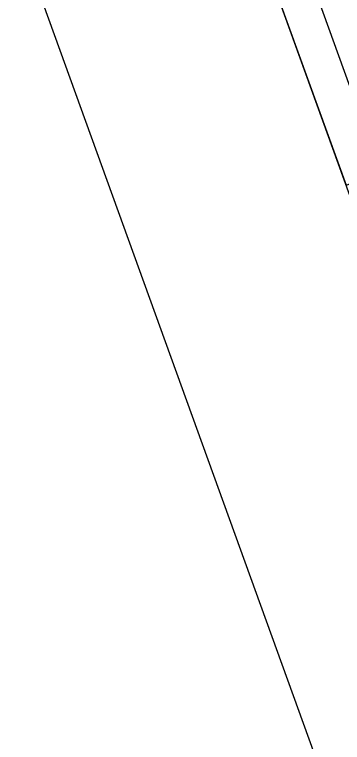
# Model space of a CAD drawing. Header units: millimetres. Extents: x 403824132 to 733479728, y 1974822364 to 2151530530.
# Drawn here: x 568517413 to 568526254, y 2063035136 to 2063054759 of the extents above; entities that cross this region are included whole.
import ezdxf

# ---------------------------------------------------------------- set-up
doc = ezdxf.new("R2010")
doc.units = ezdxf.units.MM
for name, pattern in [('CENTER2', [1.125, 0.75, -0.125, 0.125, -0.125]), ('HIDDEN', [0.75, 0.5, -0.25]), ('Xref Grid (A1)$0$CENTER2', [1.125, 0.75, -0.125, 0.125, -0.125])]:
    doc.linetypes.add(name, pattern=pattern)
doc.layers.add('boDnv', color=54, linetype='Continuous', lineweight=25)
for name, color, linetype in [('CDC.01.AXIS', 160, 'CENTER2'), ('datOlienke', 42, 'Continuous'), ('LogDg', 7, 'Continuous'), ('LoLK', 6, 'Continuous'), ('ViaHeS', 32, 'Continuous'), ('Xref Grid (A1)$0$01.AXIS', 160, 'Xref Grid (A1)$0$CENTER2')]:
    doc.layers.add(name, color=color, linetype=linetype)
doc.styles.add('rms', font='romans.shx', dxfattribs={"width": 0.7, "bigfont": 'vns.shx'})
doc.linetypes.add('ADL', pattern='A,0.125,-0.15,["++",rms,S=0.5,R=0,X=0,Y=-0.2245],-1.35,1.125', length=2.75)

# ---------------------------------------------------------------- blocks, each defined once
blk = doc.blocks.new('A$C758D662A')
at = {"linetype": 'HIDDEN', "ltscale": 500}
for radius in [300, 200]:
    blk.add_circle((2.328306436538696e-10, 0), radius, dxfattribs=at)
at = {"layer": 'CDC.01.AXIS', "ltscale": 200}
for p, q in [((2.328306436538696e-10, 437.2546297444496), (2.328306436538696e-10, -437.2546297444496)), ((437.2546297444496, 0), (-437.2546297444496, 0))]:
    blk.add_line(p, q, dxfattribs=at)
blk = doc.blocks.new('pile Plan')
at = {"xscale": 0.5, "yscale": 0.5, "zscale": 0.5}
for p in [(339.9999999998836, 14779), (5440.000004012021, 14779), (339.9999999998836, 9629.999999999985), (5440.000004012021, 9629.999999999993), (339.9999999998836, 8729.999999999985), (5440.000004012021, 8729.999999999993), (339.9999999998836, 5039.999999999999), (5440.000004012021, 5039.999999999999), (339.9999999998836, 4139.999999999999), (5440.000004012021, 4139.999999999999), (339.9999999998836, -0.9999999999967955), (5440.000004012021, -0.9999999999967955)]:
    blk.add_blockref('A$C758D662A', p, dxfattribs=at)
blk = doc.blocks.new('MBT1 A1')
at = {"layer": 'Xref Grid (A1)$0$01.AXIS', "ltscale": 500}
for p, q in [((0.1100000000558801, -1.085914304327258), (0.1100000000558801, -18.38123720376135)), ((5.890000004068018, -1.085914304327258), (5.890000004068018, -18.38123720376135)), ((-0.9880202937979519, -2.109999999871521), (6.802616562084292, -2.109999999871521)), ((-0.9880202937979519, -7.620003999873418), (6.802616562084292, -7.620003999873418)), ((-0.9880202937979519, -12.38999999987151), (6.802616562084292, -12.38999999987151)), ((-1.09465468203531, -16.88999999987152), (6.695982173846932, -16.88999999987152))]:
    blk.add_line(p, q, dxfattribs=at)
at = {"xscale": 0.001, "yscale": 0.001, "zscale": 0.001}
blk.add_blockref('pile Plan', (0.1100000000558801, -16.88999999987152), dxfattribs=at)
blk = doc.blocks.new('NEN I02')
at = {"layer": 'datOlienke'}
blk.add_lwpolyline([(4.10543775325641, 4.919324992923066), (-6.984919309616089e-10, 0), (-122.6637840473559, 4.656612873077393e-10), (-127.9836059629451, 4.989760910626501), (-129.907787705306, 35.01023909030482), (-125.2276096204296, 40.00000000046566), (-7.2738617437426, 40.00000000046566), (-1.37929949676618, 35.08067500730976)], close=True, dxfattribs=at)
at = {"layer": 'LoLK'}
blk.add_lwpolyline([(-21.33189202332869, 20), (-21.33189202379435, 4.656612873077393e-10), (-15.33189202426001, 2.328306436538696e-10), (-15.33189202426001, 20)], close=True, dxfattribs=at)

msp = doc.modelspace()

# ---------------------------------------------------------------- linework, layer by layer
at = {"layer": 'boDnv', "color": 10, "linetype": 'ADL', "ltscale": 0.25, "elevation": 0.2756072640632745}
msp.add_lwpolyline([(568537529.8567454, 2063034599.075875), (568532369.8595116, 2063036473.338747), (568490804.0180552, 2063151396.222727), (568493382.8134313, 2063157389.293407), (568520289.3582267, 2063169117.45652), (568525796.2319331, 2063166747.86984), (568565777.9143255, 2063056204.931555), (568563396.2674775, 2063049648.065207)], close=True, dxfattribs=at)
at = {"layer": 'datOlienke', "elevation": 0.2756072640632745}
msp.add_lwpolyline([(568537628.6026206, 2063033495.715323), (568531586.01296, 2063035690.561742), (568489725.483182, 2063151428.21166), (568492618.0454851, 2063158150.470622), (568520286.7853106, 2063170210.863225), (568526591.9709976, 2063167497.765955), (568566845.1428186, 2063056204.20295), (568564215.1765419, 2063048963.693136)], close=True, dxfattribs=at)
at = {"layer": 'LogDg', "elevation": 0.2756072640632745}
msp.add_lwpolyline([(568518780.3047587, 2063172839.607274), (568488363.855914, 2063159586.63874, 0.3956287128494158), (568484021.861452, 2063149497.888917), (568525772.7016163, 2063034063.513167, 0.4679364043365623), (568537357.5173166, 2063029855.567124), (568566446.2994579, 2063046779.321122, 0.3624568435447342), (568569958.053728, 2063056447.464579), (568529534.8802675, 2063168211.054865, 0.4330458965175016)], format="xyb", close=True, dxfattribs=at)
at = {"layer": 'LoLK', "elevation": 0.2756072640632745}
msp.add_lwpolyline([(568543176.9540691, 2063062643.208542), (568524306.2416064, 2063055817.961775), (568526353.8156365, 2063050156.748036), (568545224.5280992, 2063056981.994804)], close=True, dxfattribs=at)
at = {"layer": 'ViaHeS', "elevation": 0.2756072640632745}
msp.add_lwpolyline([(568537628.6026206, 2063033495.715323), (568531586.01296, 2063035690.561742), (568489725.483182, 2063151428.21166), (568492618.0454851, 2063158150.470622), (568520286.7853106, 2063170210.863225), (568526591.9709976, 2063167497.765955), (568566845.1428186, 2063056204.20295), (568564215.1765419, 2063048963.693136)], close=True, dxfattribs=at)

# ---------------------------------------------------------------- block references
at = {"layer": 'LoLK', "yscale": 1003.354102868896, "zscale": 1003.354102868896, "rotation": 289.8842788556047}
for name, p, xscale in [('NEN I02', (568531586.0128727, 2063035690.561897, 0.2756072640632745), 1003.354102868896), ('MBT1 A1', (568545224.5317934, 2063056981.996326, 0.2756072640632745), -1003.354102868896)]:
    msp.add_blockref(name, p, dxfattribs=dict(at, xscale=xscale))

doc.saveas('drawing.dxf')
